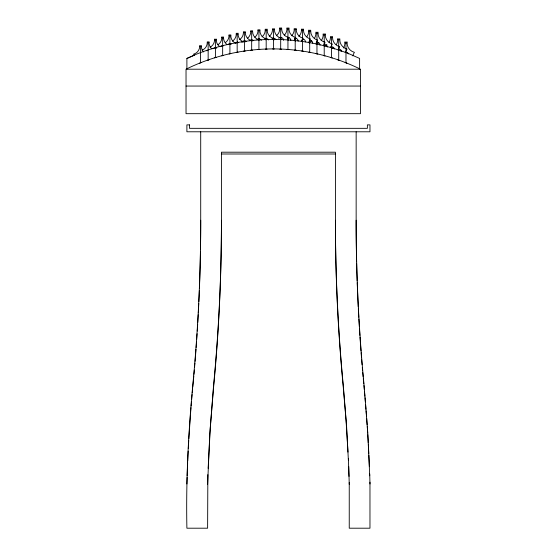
<?xml version="1.0" encoding="UTF-8"?>
<svg xmlns="http://www.w3.org/2000/svg" width="556" height="556" viewBox="0 0 556 556"><rect width="100%" height="100%" fill="white"/><g stroke="black" fill="none" stroke-linecap="round" stroke-linejoin="round"><path stroke-width="0.83" d="M199.66 63.162L200.521 62.779L200.521 45.536M258.929 40.095L258.929 38.482M186.892 483.977L187.094 477.402M207.854 474.622L207.617 528.2L186.892 528.2C185.926 479.96 188.408 431.727 192.932 383.709A1775.51 1748.537 0 0 0 200.709 220.239M207.617 484.283L209.772 434.125L213.573 385.537A1795.414 1768.143 0 0 0 221.434 220.287M187.143 475.755L187.643 462.613M187.713 460.966L188.164 451.111M208.146 468.319L210.286 427.828L213.573 387.337A1795.414 1768.143 0 0 0 221.434 222.087L221.434 152.198L335.428 152.198L335.428 222.087A1795.414 1768.143 0 0 0 343.288 387.337L346.013 419.738L347.993 452.118M188.296 448.65L188.748 440.442M188.838 438.795L190.43 415.005M190.555 413.365L191 407.624M191.132 405.984L191.466 401.891M191.681 399.43L192.105 394.517M192.251 392.877L192.633 388.783M192.779 387.15L192.932 385.51A1775.51 1748.537 0 0 0 193.815 376.023M186.892 58.484L194.218 55.259M200.521 62.779L201.39 62.474M207.291 60.395L209.014 59.784M214.54 57.838L216.27 57.365M221.795 55.878L223.526 55.405M228.398 44.438L229.989 44.133M236.342 42.923L237.912 42.624M229.051 53.925L230.775 53.598M236.307 52.542L238.031 52.215M243.556 51.159L245.286 50.964M241.825 41.881L244.39 41.589L244.341 31.602M250.812 50.332L252.542 50.137M258.067 49.512L259.791 49.421M265.323 49.213L267.047 49.15M272.572 48.942L274.303 48.956M276.471 35.667A8.945 8.945 0 0 0 279.731 28.766L281.656 28.766A8.945 8.945 0 0 0 288.397 37.433A12.767 12.767 0 0 0 287.341 39.552M284.415 35.111A9.035 9.035 0 0 0 286.972 28.815L288.918 28.815A9.035 9.035 0 0 0 295.729 37.572A12.892 12.892 0 0 0 294.277 40.845M291.636 35.765A9.125 9.125 0 0 0 294.214 29.398L296.181 29.398A9.125 9.125 0 0 0 303.062 38.246A13.024 13.024 0 0 0 301.595 41.547M269.257 36.411A8.861 8.861 0 0 0 272.482 29.572L274.393 29.572A8.861 8.861 0 0 0 281.065 38.155A12.642 12.642 0 0 0 280.495 39.184M298.85 36.425A9.216 9.216 0 0 0 301.463 29.996L303.444 29.996A9.216 9.216 0 0 0 310.394 38.934A13.149 13.149 0 0 0 308.914 42.27M262.05 36.814A8.771 8.771 0 0 0 265.24 30.052L267.13 30.052A8.771 8.771 0 0 0 273.74 38.552A12.517 12.517 0 0 0 273.17 39.559M254.836 37.238A8.681 8.681 0 0 0 257.998 30.538L259.867 30.538A8.681 8.681 0 0 0 266.414 38.955A12.392 12.392 0 0 0 265.851 39.956M306.745 36.835A9.313 9.313 0 0 0 308.705 31.115L310.707 31.115A9.313 9.313 0 0 0 317.726 40.136A13.281 13.281 0 0 0 316.232 43.507M247.622 38.169A8.597 8.597 0 0 0 250.749 31.532L252.605 31.532A8.597 8.597 0 0 0 259.082 39.865M239.566 39.643A8.514 8.514 0 0 0 243.424 32.519L245.259 32.519A8.514 8.514 0 0 0 251.673 40.769M314.557 38.051A9.403 9.403 0 0 0 315.947 33.131L317.976 33.131A9.403 9.403 0 0 0 325.058 42.249A13.42 13.42 0 0 0 323.55 45.648M232.443 41.151A8.43 8.43 0 0 0 236.258 34.097L238.072 34.097A8.43 8.43 0 0 0 243.542 41.985M321.194 40.644A9.494 9.494 0 0 0 323.189 34.813L325.239 34.813A9.494 9.494 0 0 0 332.398 44.014A13.552 13.552 0 0 0 330.876 47.455M225.236 42.673A8.347 8.347 0 0 0 229.016 35.688L230.809 35.688A8.347 8.347 0 0 0 235.383 43.132M329.02 42.416A9.591 9.591 0 0 0 330.438 37.398L332.502 37.398A9.591 9.591 0 0 0 339.73 46.697A13.685 13.685 0 0 0 338.194 50.165M218.028 44.688A8.264 8.264 0 0 0 221.768 37.773L223.547 37.773A8.264 8.264 0 0 0 227.286 44.688M336.248 44.751A9.688 9.688 0 0 0 337.68 39.678L339.765 39.678A9.688 9.688 0 0 0 347.069 49.067A13.824 13.824 0 0 0 345.512 52.577M210.043 47.232A8.18 8.18 0 0 0 214.526 39.935L216.284 39.935A8.18 8.18 0 0 0 219.988 46.78M202.023 50.207A8.097 8.097 0 0 0 207.277 42.624L209.021 42.624A8.097 8.097 0 0 0 211.968 48.872M343.476 47.983A9.786 9.786 0 0 0 344.922 42.861L347.027 42.861A9.786 9.786 0 0 0 354.408 52.347A13.963 13.963 0 0 0 352.838 55.885M194.134 55.072A11.44 11.44 0 0 0 193.613 54.147A8.02 8.02 0 0 0 199.66 46.37L201.39 46.37A8.02 8.02 0 0 0 203.656 51.965M186.031 86.048L360.469 86.048M221.434 153.998L335.428 153.998M273.156 39.678L274.629 39.733M279.828 49.164L281.551 49.227M287.084 49.435L288.807 49.553M294.332 50.179L296.063 50.374M301.588 51.006L303.319 51.228M308.844 52.285L310.568 52.611M316.1 53.668L317.823 54.015M323.349 55.51L325.079 55.975M330.605 57.47L332.335 57.97M337.86 59.916L339.584 60.528M345.116 62.474L346.583 62.995M346.84 63.162L345.978 62.779L345.978 41.811M363.93 385.51L364.312 389.603M364.458 391.243L364.903 396.157M365.042 397.79L365.396 401.891M365.598 404.351L366.001 409.265M366.126 410.905L366.557 416.646M366.682 418.286L367.141 424.847M367.259 426.487L367.676 433.054M367.78 434.695L368.26 442.903M368.35 444.543L368.816 453.578M368.892 455.218L369.392 466.72M348.376 460.215L346.576 426.035L343.288 385.537A1795.414 1768.143 0 0 1 335.428 220.287M348.376 458.415L349.008 476.422M369.719 475.755L367.78 432.895L363.93 383.709A1775.51 1748.537 0 0 1 356.153 220.239M348.716 466.519L349.244 484.283M369.719 473.955L369.969 483.977M369.969 482.177L369.969 528.2L349.244 528.2L349.244 482.483M359.607 69.208L359.607 58.415L349.467 53.953A207.159 207.159 0 0 0 197.032 53.953L186.892 58.415L186.892 69.208M356.153 131.786L356.153 222.039A1775.51 1748.537 0 0 0 356.611 261.876M347.027 41.811L347.027 42.861M344.922 41.811L344.922 42.861M339.765 38.635L339.765 39.678M338.722 38.635L338.722 60.222M337.68 38.635L337.68 39.678M332.502 36.362L332.502 37.398M331.466 36.362L331.466 57.699M330.438 36.362L330.438 37.398M325.239 33.791L325.239 34.813M324.217 33.791L324.217 55.746M323.189 33.791L323.189 34.813M317.976 32.123L317.976 33.131M316.962 32.123L316.962 53.835M315.947 32.123L315.947 33.131M310.707 30.114L310.707 31.115M309.706 30.114L309.706 52.452M308.705 30.114L308.705 31.115M303.444 29.002L303.444 29.996M302.45 29.002L302.45 51.103M301.463 29.002L301.463 29.996M296.181 28.419L296.181 29.398M295.201 28.419L295.201 50.276M294.214 28.419L294.214 29.398M288.918 27.842L288.918 28.815M287.945 27.842L287.945 49.47M286.972 27.842L286.972 28.815M281.656 27.8L281.656 28.766M280.69 27.8L280.69 49.185M279.731 27.8L279.731 28.766M274.393 28.62L274.393 29.572M273.434 28.62L273.434 48.921M272.482 28.62L272.482 29.572M267.13 29.107L267.13 30.052M266.185 29.107L266.185 49.185M265.24 29.107L265.24 30.052M259.867 29.6L259.867 30.538M258.929 29.6L258.929 49.456M257.998 29.6L257.998 30.538M252.605 30.608L252.605 31.532M251.673 30.608L251.673 50.235M250.749 30.608L250.749 31.532M245.259 31.602L245.259 32.519M244.425 41.512L244.425 51.062M243.424 31.602L243.424 32.519M238.072 33.186L238.072 34.097M237.169 33.186L237.169 52.375M236.258 33.186L236.258 34.097M230.809 34.785L230.809 35.688M229.913 34.785L229.913 53.758M229.016 34.785L229.016 35.688M223.547 36.884L223.547 37.773M222.657 36.884L222.657 55.642M221.768 36.884L221.768 37.773M216.284 39.052L216.284 39.935M215.408 39.08L215.408 57.602M214.526 39.052L214.526 39.935M209.021 41.749L209.021 42.624M208.152 41.749L208.152 60.09M207.277 41.749L207.277 42.624M201.39 45.509L201.39 46.37M200.709 131.786L200.709 222.039A1775.51 1748.537 0 0 1 200.487 249.755M199.66 45.509L199.66 46.37M341.363 50.415A9.786 9.786 0 0 1 340.494 51.055M345.158 52.452A3.162 3.162 0 0 1 348.716 53.925M333.294 47.788A9.688 9.688 0 0 1 332.37 48.323M338.722 49.067A3.127 3.127 0 0 1 341.745 51.388M326.942 44.8A9.591 9.591 0 0 1 324.211 46.377M330.667 46.801A3.1 3.1 0 0 1 334.462 48.991M318.894 42.756A9.494 9.494 0 0 1 316.03 44.014M324.217 44.014A3.065 3.065 0 0 1 327.282 47.086M311.694 40.998A9.403 9.403 0 0 1 308.858 42.249A13.42 13.42 0 0 1 309.47 43.333M316.176 42.346A3.037 3.037 0 0 1 319.999 45.286M303.604 39.42A9.313 9.313 0 0 1 301.686 40.136A13.281 13.281 0 0 1 302.29 41.213M309.706 40.136A3.009 3.009 0 0 1 312.715 43.146M296.411 38.218A9.216 9.216 0 0 1 294.513 38.934A13.149 13.149 0 0 1 295.604 41.109M302.45 38.934A2.975 2.975 0 0 1 305.432 41.908M289.217 37.544A9.125 9.125 0 0 1 288.293 37.947M287.925 39.302A13.024 13.024 0 0 1 288.418 40.407M295.201 38.246A2.947 2.947 0 0 1 298.148 41.193M281.107 37.273A9.035 9.035 0 0 1 280.161 37.572A12.892 12.892 0 0 1 281.232 39.712M287.945 37.572A2.919 2.919 0 0 1 290.864 40.491M273.559 38.468A12.767 12.767 0 0 1 274.038 39.552M278.646 38.281A2.891 2.891 0 0 1 283.581 40.324M265.803 38.155A12.642 12.642 0 0 1 266.38 39.184M272.009 38.545A2.863 2.863 0 0 1 275.915 39.587M258.63 38.552A12.517 12.517 0 0 1 259.193 39.559M264.767 38.927A2.836 2.836 0 0 1 268.638 39.969M252.014 39.956A12.392 12.392 0 0 1 252.48 41.005M256.948 39.775A2.808 2.808 0 0 1 261.362 40.359M244.828 40.859A12.267 12.267 0 0 1 245.286 41.895M249.713 40.678A2.78 2.78 0 0 1 253.64 40.678M237.558 41.749A12.149 12.149 0 0 1 238.01 42.777M241.957 42.145A2.752 2.752 0 0 1 246.28 41.575M235.244 43.062A2.724 2.724 0 0 1 238.531 42.631M228.009 44.563A2.697 2.697 0 0 1 231.261 44.133M220.774 46.558A2.669 2.669 0 0 1 223.352 45.87M213.539 48.636A2.641 2.641 0 0 1 216.729 48.219M206.846 50.825A2.613 2.613 0 0 1 207.471 50.561M186.892 68.777A197.665 197.665 0 0 1 359.607 68.777M200.459 251.486A1775.51 1748.537 0 0 1 199.416 288.717M199.354 290.447A1775.51 1748.537 0 0 1 198.867 301.7M198.784 303.43A1775.51 1748.537 0 0 1 198.311 312.945M198.214 314.675A1775.51 1748.537 0 0 1 197.776 322.459M197.679 324.19A1775.51 1748.537 0 0 1 197.255 331.105M197.088 333.697A1775.51 1748.537 0 0 1 196.685 339.751M196.56 341.481A1775.51 1748.537 0 0 1 196.129 347.528M196.004 349.258A1775.51 1748.537 0 0 1 195.066 361.344M194.927 363.075A1775.51 1748.537 0 0 1 194.565 367.391M194.343 369.976A1775.51 1748.537 0 0 1 193.968 374.292M363.77 383.786A1775.51 1748.537 0 0 1 363.283 378.608M363.131 376.885A1775.51 1748.537 0 0 1 362.748 372.569M362.595 370.845A1775.51 1748.537 0 0 1 362.297 367.391M362.081 364.799A1775.51 1748.537 0 0 1 361.657 359.621M361.518 357.89A1775.51 1748.537 0 0 1 361.122 352.712M360.99 350.982A1775.51 1748.537 0 0 1 360.545 344.935M360.42 343.205A1775.51 1748.537 0 0 1 360.003 337.158M359.892 335.428A1775.51 1748.537 0 0 1 359.447 328.513M359.343 326.782A1775.51 1748.537 0 0 1 358.884 318.998M358.787 317.274A1775.51 1748.537 0 0 1 358.335 308.622M358.245 306.891A1775.51 1748.537 0 0 1 357.223 282.656M357.16 280.926A1775.51 1748.537 0 0 1 356.653 263.607M360.469 69.208L186.031 69.208L186.031 113.681L360.469 113.681L360.469 69.208M189.485 124.878L186.892 124.878L186.892 131.786L369.969 131.786L369.969 124.878L367.377 124.878L367.377 128.332L189.485 128.332L189.485 124.878"/></g></svg>
